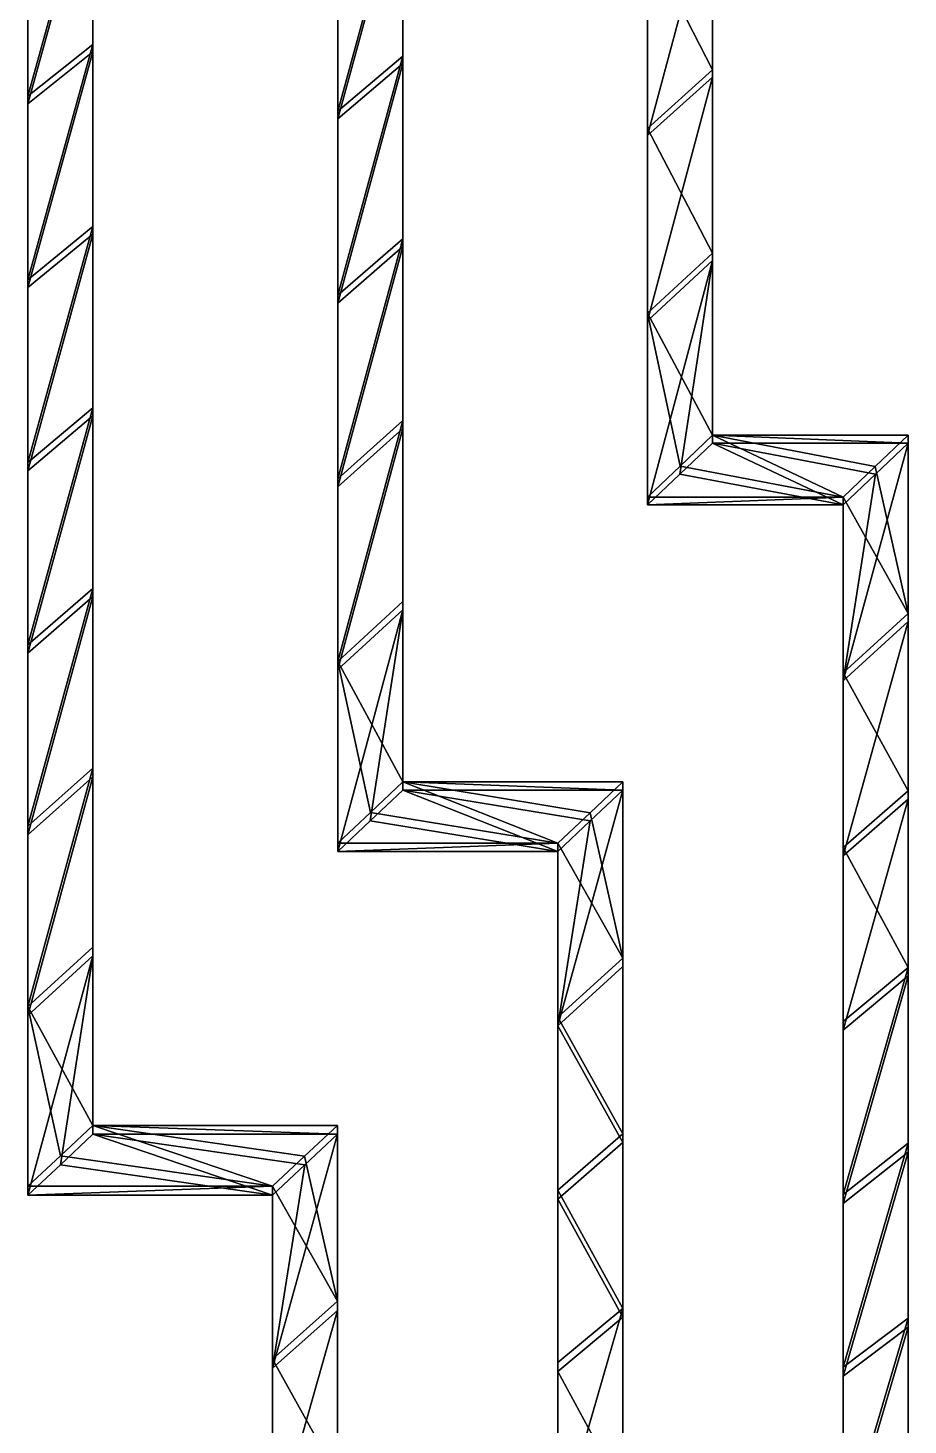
# Model space of a CAD drawing. Header units: inches. Extents: x -754 to 754, y 2181 to 6840.
# Drawn here: x 367 to 727, y 3941 to 4512 of the extents above; entities that cross this region are included whole.
import ezdxf

# ---------------------------------------------------------------- set-up
doc = ezdxf.new("R2010")
doc.units = ezdxf.units.IN
doc.header["$LTSCALE"] = 12.361043
doc.header["$MEASUREMENT"] = 0
for name, color, linetype in [('1', 7, 'CONTINUOUS'), ('12', 7, 'CONTINUOUS'), ('13', 7, 'CONTINUOUS'), ('14', 7, 'CONTINUOUS'), ('20', 7, 'CONTINUOUS'), ('203', 7, 'CONTINUOUS'), ('204', 7, 'CONTINUOUS'), ('205', 7, 'CONTINUOUS'), ('206', 7, 'CONTINUOUS'), ('207', 7, 'CONTINUOUS'), ('208', 7, 'CONTINUOUS'), ('209', 7, 'CONTINUOUS'), ('210', 7, 'CONTINUOUS'), ('211', 7, 'CONTINUOUS'), ('212', 7, 'CONTINUOUS'), ('213', 7, 'CONTINUOUS'), ('214', 7, 'CONTINUOUS'), ('22', 7, 'CONTINUOUS'), ('24', 7, 'CONTINUOUS'), ('26', 7, 'CONTINUOUS'), ('3', 7, 'CONTINUOUS'), ('5', 7, 'CONTINUOUS'), ('59', 7, 'CONTINUOUS'), ('60', 7, 'CONTINUOUS'), ('61', 7, 'CONTINUOUS'), ('64', 7, 'CONTINUOUS'), ('65', 7, 'CONTINUOUS'), ('66', 7, 'CONTINUOUS'), ('72', 7, 'CONTINUOUS'), ('73', 7, 'CONTINUOUS'), ('74', 7, 'CONTINUOUS'), ('77', 7, 'CONTINUOUS'), ('78', 7, 'CONTINUOUS'), ('79', 7, 'CONTINUOUS'), ('8', 7, 'CONTINUOUS'), ('9', 7, 'CONTINUOUS')]:
    doc.layers.add(name, color=color, linetype=linetype)

msp = doc.modelspace()

# ---------------------------------------------------------------- linework, layer by layer
at = {"layer": '1', "color": 7, "linetype": 'CONTINUOUS', "true_color": 0xa89b88}
for points in [[(727, 4272.51, 45370.55), (713.61, 4332.64, 45391.01), (727, 4345.38, 45395.28), (727, 4272.51, 45370.55)], [(700.4, 4320.07, 45386.8), (713.61, 4332.64, 45391.01), (727, 4272.51, 45370.55), (700.4, 4320.07, 45386.8)], [(700.4, 4248.27, 45362.1), (700.4, 4320.07, 45386.8), (727, 4272.51, 45370.55), (700.4, 4248.27, 45362.1)], [(727, 4199.95, 45344.93), (700.4, 4248.27, 45362.1), (727, 4272.51, 45370.55), (727, 4199.95, 45344.93)], [(700.4, 4176.78, 45336.54), (700.4, 4248.27, 45362.1), (727, 4199.95, 45344.93), (700.4, 4176.78, 45336.54)], [(727, 4127.71, 45318.44), (700.4, 4176.78, 45336.54), (727, 4199.95, 45344.93), (727, 4127.71, 45318.44)], [(700.4, 4105.6, 45310.14), (700.4, 4176.78, 45336.54), (727, 4127.71, 45318.44), (700.4, 4105.6, 45310.14)], [(700.4, 4034.76, 45282.88), (700.4, 4105.6, 45310.14), (727, 4127.71, 45318.44), (700.4, 4034.76, 45282.88)], [(727, 4055.81, 45291.08), (700.4, 4034.76, 45282.88), (727, 4127.71, 45318.44), (727, 4055.81, 45291.08)], [(700.4, 3964.25, 45254.79), (700.4, 4034.76, 45282.88), (727, 4055.81, 45291.08), (700.4, 3964.25, 45254.79)], [(727, 3984.24, 45262.86), (700.4, 3964.25, 45254.79), (727, 4055.81, 45291.08), (727, 3984.24, 45262.86)], [(700.4, 3894.08, 45225.86), (700.4, 3964.25, 45254.79), (727, 3984.24, 45262.86), (700.4, 3894.08, 45225.86)], [(727, 3913.03, 45233.77), (700.4, 3894.08, 45225.86), (727, 3984.24, 45262.86), (727, 3913.03, 45233.77)]]:
    msp.add_3dface(points, dxfattribs=at)
at = {"layer": '12', "color": 7, "linetype": 'CONTINUOUS', "true_color": 0xa89b88}
for points in [[(726.98, 4269.23, 45379.99), (726.98, 4342.21, 45404.76), (700.42, 4244.99, 45371.54), (726.98, 4269.23, 45379.99)], [(700.42, 4244.99, 45371.54), (726.98, 4342.21, 45404.76), (713.68, 4329.53, 45400.52), (700.42, 4244.99, 45371.54)], [(700.42, 4316.89, 45396.28), (700.42, 4244.99, 45371.54), (713.68, 4329.53, 45400.52), (700.42, 4316.89, 45396.28)], [(726.98, 4196.56, 45354.34), (726.98, 4269.23, 45379.99), (700.42, 4173.39, 45345.95), (726.98, 4196.56, 45354.34)], [(726.98, 4269.23, 45379.99), (700.42, 4244.99, 45371.54), (700.42, 4173.39, 45345.95), (726.98, 4269.23, 45379.99)], [(726.98, 4124.21, 45327.8), (726.98, 4196.56, 45354.34), (700.42, 4102.1, 45319.5), (726.98, 4124.21, 45327.8)], [(726.98, 4196.56, 45354.34), (700.42, 4173.39, 45345.95), (700.42, 4102.1, 45319.5), (726.98, 4196.56, 45354.34)], [(726.98, 4052.19, 45300.4), (726.98, 4124.21, 45327.8), (700.42, 4031.14, 45292.2), (726.98, 4052.19, 45300.4)], [(726.98, 4124.21, 45327.8), (700.42, 4102.1, 45319.5), (700.42, 4031.14, 45292.2), (726.98, 4124.21, 45327.8)], [(726.99, 3980.51, 45272.12), (726.98, 4052.19, 45300.4), (700.41, 3960.51, 45264.06), (726.99, 3980.51, 45272.12)], [(726.98, 4052.19, 45300.4), (700.42, 4031.14, 45292.2), (700.41, 3960.51, 45264.06), (726.98, 4052.19, 45300.4)], [(726.99, 3909.19, 45242.99), (726.99, 3980.51, 45272.12), (700.41, 3890.24, 45235.08), (726.99, 3909.19, 45242.99)], [(726.99, 3980.51, 45272.12), (700.41, 3960.51, 45264.06), (700.41, 3890.24, 45235.08), (726.99, 3980.51, 45272.12)]]:
    msp.add_3dface(points, dxfattribs=at)
at = {"layer": '13', "color": 7, "linetype": 'CONTINUOUS', "true_color": 0xa89b88}
for points in [[(727, 4272.51, 45370.55), (727, 4345.38, 45395.28), (726.98, 4342.21, 45404.76), (727, 4272.51, 45370.55)], [(727, 4272.51, 45370.55), (726.98, 4342.21, 45404.76), (726.98, 4269.23, 45379.99), (727, 4272.51, 45370.55)], [(727, 4199.95, 45344.93), (727, 4272.51, 45370.55), (726.98, 4269.23, 45379.99), (727, 4199.95, 45344.93)], [(726.98, 4196.56, 45354.34), (727, 4199.95, 45344.93), (726.98, 4269.23, 45379.99), (726.98, 4196.56, 45354.34)], [(727, 4127.71, 45318.44), (727, 4199.95, 45344.93), (726.98, 4196.56, 45354.34), (727, 4127.71, 45318.44)], [(726.98, 4124.21, 45327.8), (727, 4127.71, 45318.44), (726.98, 4196.56, 45354.34), (726.98, 4124.21, 45327.8)], [(727, 4055.81, 45291.08), (727, 4127.71, 45318.44), (726.98, 4124.21, 45327.8), (727, 4055.81, 45291.08)], [(726.98, 4052.19, 45300.4), (727, 4055.81, 45291.08), (726.98, 4124.21, 45327.8), (726.98, 4052.19, 45300.4)], [(727, 3984.24, 45262.86), (727, 4055.81, 45291.08), (726.98, 4052.19, 45300.4), (727, 3984.24, 45262.86)], [(726.99, 3980.51, 45272.12), (727, 3984.24, 45262.86), (726.98, 4052.19, 45300.4), (726.99, 3980.51, 45272.12)], [(727, 3913.03, 45233.77), (727, 3984.24, 45262.86), (726.99, 3980.51, 45272.12), (727, 3913.03, 45233.77)], [(726.99, 3909.19, 45242.99), (727, 3913.03, 45233.77), (726.99, 3980.51, 45272.12), (726.99, 3909.19, 45242.99)]]:
    msp.add_3dface(points, dxfattribs=at)
at = {"layer": '14', "color": 7, "linetype": 'CONTINUOUS', "true_color": 0xa89b88}
for points in [[(700.4, 4320.07, 45386.8), (700.4, 4248.27, 45362.1), (700.42, 4244.99, 45371.54), (700.4, 4320.07, 45386.8)], [(700.42, 4316.89, 45396.28), (700.4, 4320.07, 45386.8), (700.42, 4244.99, 45371.54), (700.42, 4316.89, 45396.28)], [(700.4, 4248.27, 45362.1), (700.4, 4176.78, 45336.54), (700.42, 4173.39, 45345.95), (700.4, 4248.27, 45362.1)], [(700.42, 4244.99, 45371.54), (700.4, 4248.27, 45362.1), (700.42, 4173.39, 45345.95), (700.42, 4244.99, 45371.54)], [(700.4, 4176.78, 45336.54), (700.4, 4105.6, 45310.14), (700.42, 4102.1, 45319.5), (700.4, 4176.78, 45336.54)], [(700.42, 4173.39, 45345.95), (700.4, 4176.78, 45336.54), (700.42, 4102.1, 45319.5), (700.42, 4173.39, 45345.95)], [(700.4, 4105.6, 45310.14), (700.4, 4034.76, 45282.88), (700.42, 4031.14, 45292.2), (700.4, 4105.6, 45310.14)], [(700.42, 4102.1, 45319.5), (700.4, 4105.6, 45310.14), (700.42, 4031.14, 45292.2), (700.42, 4102.1, 45319.5)], [(700.4, 4034.76, 45282.88), (700.4, 3964.25, 45254.79), (700.41, 3960.51, 45264.06), (700.4, 4034.76, 45282.88)], [(700.42, 4031.14, 45292.2), (700.4, 4034.76, 45282.88), (700.41, 3960.51, 45264.06), (700.42, 4031.14, 45292.2)], [(700.4, 3964.25, 45254.79), (700.4, 3894.08, 45225.86), (700.41, 3890.24, 45235.08), (700.4, 3964.25, 45254.79)], [(700.41, 3960.51, 45264.06), (700.4, 3964.25, 45254.79), (700.41, 3890.24, 45235.08), (700.41, 3960.51, 45264.06)]]:
    msp.add_3dface(points, dxfattribs=at)
at = {"layer": '20', "color": 7, "linetype": 'CONTINUOUS', "true_color": 0xa89b88}
for points in [[(520.3, 4575.37, 45466.98), (520.3, 4500.43, 45444.67), (493.7, 4477.97, 45437.78), (520.3, 4575.37, 45466.98)], [(493.7, 4553.59, 45460.6), (520.3, 4575.37, 45466.98), (493.7, 4477.97, 45437.78), (493.7, 4553.59, 45460.6)], [(520.3, 4500.43, 45444.67), (520.3, 4425.78, 45421.43), (493.7, 4402.65, 45414.03), (520.3, 4500.43, 45444.67)], [(493.7, 4477.97, 45437.78), (520.3, 4500.43, 45444.67), (493.7, 4402.65, 45414.03), (493.7, 4477.97, 45437.78)], [(520.3, 4425.78, 45421.43), (520.3, 4351.42, 45397.28), (493.7, 4327.62, 45389.34), (520.3, 4425.78, 45421.43)], [(493.7, 4402.65, 45414.03), (520.3, 4425.78, 45421.43), (493.7, 4327.62, 45389.34), (493.7, 4402.65, 45414.03)], [(520.3, 4351.42, 45397.28), (520.3, 4277.36, 45372.22), (493.7, 4252.91, 45363.72), (520.3, 4351.42, 45397.28)], [(493.7, 4327.62, 45389.34), (520.3, 4351.42, 45397.28), (493.7, 4252.91, 45363.72), (493.7, 4327.62, 45389.34)], [(520.3, 4277.36, 45372.22), (520.3, 4203.63, 45346.25), (493.7, 4252.91, 45363.72), (520.3, 4277.36, 45372.22)], [(520.3, 4203.63, 45346.25), (507.07, 4191.14, 45341.74), (493.7, 4252.91, 45363.72), (520.3, 4203.63, 45346.25)], [(493.7, 4252.91, 45363.72), (507.07, 4191.14, 45341.74), (493.7, 4178.52, 45337.17), (493.7, 4252.91, 45363.72)]]:
    msp.add_3dface(points, dxfattribs=at)
at = {"layer": '203', "color": 7, "linetype": 'CONTINUOUS', "true_color": 0xa89b88}
for points in [[(633.77, 4332.79, 45391.06), (647, 4345.38, 45395.28), (700.4, 4320.07, 45386.8), (633.77, 4332.79, 45391.06)], [(647, 4345.38, 45395.28), (713.61, 4332.64, 45391.01), (700.4, 4320.07, 45386.8), (647, 4345.38, 45395.28)], [(713.61, 4332.64, 45391.01), (647, 4345.38, 45395.28), (727, 4345.38, 45395.28), (713.61, 4332.64, 45391.01)], [(620.4, 4320.07, 45386.8), (633.77, 4332.79, 45391.06), (700.4, 4320.07, 45386.8), (620.4, 4320.07, 45386.8)]]:
    msp.add_3dface(points, dxfattribs=at)
at = {"layer": '204', "color": 7, "linetype": 'CONTINUOUS', "true_color": 0xa89b88}
for points in [[(646.98, 4342.21, 45404.76), (633.69, 4329.54, 45400.52), (700.42, 4316.89, 45396.28), (646.98, 4342.21, 45404.76)], [(726.98, 4342.21, 45404.76), (646.98, 4342.21, 45404.76), (713.68, 4329.53, 45400.52), (726.98, 4342.21, 45404.76)], [(646.98, 4342.21, 45404.76), (700.42, 4316.89, 45396.28), (713.68, 4329.53, 45400.52), (646.98, 4342.21, 45404.76)], [(633.69, 4329.54, 45400.52), (620.42, 4316.89, 45396.28), (700.42, 4316.89, 45396.28), (633.69, 4329.54, 45400.52)]]:
    msp.add_3dface(points, dxfattribs=at)
at = {"layer": '205', "color": 7, "linetype": 'CONTINUOUS', "true_color": 0xa89b88}
for points in [[(620.42, 4316.89, 45396.28), (620.4, 4320.07, 45386.8), (700.4, 4320.07, 45386.8), (620.42, 4316.89, 45396.28)], [(620.42, 4316.89, 45396.28), (700.4, 4320.07, 45386.8), (700.42, 4316.89, 45396.28), (620.42, 4316.89, 45396.28)]]:
    msp.add_3dface(points, dxfattribs=at)
at = {"layer": '206', "color": 7, "linetype": 'CONTINUOUS', "true_color": 0xa89b88}
for points in [[(647, 4345.38, 45395.28), (646.98, 4342.21, 45404.76), (726.98, 4342.21, 45404.76), (647, 4345.38, 45395.28)], [(727, 4345.38, 45395.28), (647, 4345.38, 45395.28), (726.98, 4342.21, 45404.76), (727, 4345.38, 45395.28)]]:
    msp.add_3dface(points, dxfattribs=at)
at = {"layer": '207', "color": 7, "linetype": 'CONTINUOUS', "true_color": 0xa89b88}
for points in [[(507.07, 4191.14, 45341.74), (520.3, 4203.63, 45346.25), (583.7, 4178.52, 45337.17), (507.07, 4191.14, 45341.74)], [(610.3, 4203.63, 45346.25), (596.92, 4190.99, 45341.68), (520.3, 4203.63, 45346.25), (610.3, 4203.63, 45346.25)], [(583.7, 4178.52, 45337.17), (520.3, 4203.63, 45346.25), (596.92, 4190.99, 45341.68), (583.7, 4178.52, 45337.17)], [(493.7, 4178.52, 45337.17), (507.07, 4191.14, 45341.74), (583.7, 4178.52, 45337.17), (493.7, 4178.52, 45337.17)]]:
    msp.add_3dface(points, dxfattribs=at)
at = {"layer": '208', "color": 7, "linetype": 'CONTINUOUS', "true_color": 0xa89b88}
for points in [[(520.28, 4200.23, 45355.66), (506.99, 4187.66, 45351.11), (583.72, 4175.12, 45346.58), (520.28, 4200.23, 45355.66)], [(520.28, 4200.23, 45355.66), (583.72, 4175.12, 45346.58), (596.98, 4187.66, 45351.11), (520.28, 4200.23, 45355.66)], [(610.28, 4200.23, 45355.66), (520.28, 4200.23, 45355.66), (596.98, 4187.66, 45351.11), (610.28, 4200.23, 45355.66)], [(506.99, 4187.66, 45351.11), (493.72, 4175.12, 45346.58), (583.72, 4175.12, 45346.58), (506.99, 4187.66, 45351.11)]]:
    msp.add_3dface(points, dxfattribs=at)
at = {"layer": '209', "color": 7, "linetype": 'CONTINUOUS', "true_color": 0xa89b88}
for points in [[(520.3, 4203.63, 45346.25), (520.28, 4200.23, 45355.66), (610.28, 4200.23, 45355.66), (520.3, 4203.63, 45346.25)], [(610.3, 4203.63, 45346.25), (520.3, 4203.63, 45346.25), (610.28, 4200.23, 45355.66), (610.3, 4203.63, 45346.25)]]:
    msp.add_3dface(points, dxfattribs=at)
at = {"layer": '210', "color": 7, "linetype": 'CONTINUOUS', "true_color": 0xa89b88}
for points in [[(493.72, 4175.12, 45346.58), (493.7, 4178.52, 45337.17), (583.7, 4178.52, 45337.17), (493.72, 4175.12, 45346.58)], [(493.72, 4175.12, 45346.58), (583.7, 4178.52, 45337.17), (583.72, 4175.12, 45346.58), (493.72, 4175.12, 45346.58)]]:
    msp.add_3dface(points, dxfattribs=at)
at = {"layer": '211', "color": 7, "linetype": 'CONTINUOUS', "true_color": 0xa89b88}
for points in [[(380.36, 4050.68, 45289.08), (393.6, 4063.07, 45293.89), (467, 4038.18, 45284.22), (380.36, 4050.68, 45289.08)], [(493.6, 4063.07, 45293.89), (480.19, 4050.53, 45289.02), (393.6, 4063.07, 45293.89), (493.6, 4063.07, 45293.89)], [(467, 4038.18, 45284.22), (393.6, 4063.07, 45293.89), (480.19, 4050.53, 45289.02), (467, 4038.18, 45284.22)], [(367, 4038.18, 45284.22), (380.36, 4050.68, 45289.08), (467, 4038.18, 45284.22), (367, 4038.18, 45284.22)]]:
    msp.add_3dface(points, dxfattribs=at)
at = {"layer": '212', "color": 7, "linetype": 'CONTINUOUS', "true_color": 0xa89b88}
for points in [[(393.58, 4059.45, 45303.21), (380.29, 4046.99, 45298.37), (467.02, 4034.56, 45293.54), (393.58, 4059.45, 45303.21)], [(393.58, 4059.45, 45303.21), (467.02, 4034.56, 45293.54), (480.28, 4046.99, 45298.37), (393.58, 4059.45, 45303.21)], [(493.58, 4059.45, 45303.21), (393.58, 4059.45, 45303.21), (480.28, 4046.99, 45298.37), (493.58, 4059.45, 45303.21)], [(380.29, 4046.99, 45298.37), (367.02, 4034.56, 45293.54), (467.02, 4034.56, 45293.54), (380.29, 4046.99, 45298.37)]]:
    msp.add_3dface(points, dxfattribs=at)
at = {"layer": '213', "color": 7, "linetype": 'CONTINUOUS', "true_color": 0xa89b88}
for points in [[(393.6, 4063.07, 45293.89), (393.58, 4059.45, 45303.21), (493.58, 4059.45, 45303.21), (393.6, 4063.07, 45293.89)], [(493.6, 4063.07, 45293.89), (393.6, 4063.07, 45293.89), (493.58, 4059.45, 45303.21), (493.6, 4063.07, 45293.89)]]:
    msp.add_3dface(points, dxfattribs=at)
at = {"layer": '214', "color": 7, "linetype": 'CONTINUOUS', "true_color": 0xa89b88}
for points in [[(367.02, 4034.56, 45293.54), (367, 4038.18, 45284.22), (467, 4038.18, 45284.22), (367.02, 4034.56, 45293.54)], [(367.02, 4034.56, 45293.54), (467, 4038.18, 45284.22), (467.02, 4034.56, 45293.54), (367.02, 4034.56, 45293.54)]]:
    msp.add_3dface(points, dxfattribs=at)
at = {"layer": '22', "color": 7, "linetype": 'CONTINUOUS', "true_color": 0xa89b88}
for points in [[(610.3, 4131.48, 45319.85), (596.92, 4190.99, 45341.68), (610.3, 4203.63, 45346.25), (610.3, 4131.48, 45319.85)], [(583.7, 4178.52, 45337.17), (596.92, 4190.99, 45341.68), (610.3, 4131.48, 45319.85), (583.7, 4178.52, 45337.17)], [(583.7, 4107.38, 45310.8), (583.7, 4178.52, 45337.17), (610.3, 4131.48, 45319.85), (583.7, 4107.38, 45310.8)], [(610.3, 4059.67, 45292.57), (583.7, 4107.38, 45310.8), (610.3, 4131.48, 45319.85), (610.3, 4059.67, 45292.57)], [(583.7, 4036.56, 45283.59), (583.7, 4107.38, 45310.8), (610.3, 4059.67, 45292.57), (583.7, 4036.56, 45283.59)], [(610.3, 3988.2, 45264.44), (583.7, 4036.56, 45283.59), (610.3, 4059.67, 45292.57), (610.3, 3988.2, 45264.44)], [(583.7, 3966.09, 45255.53), (583.7, 4036.56, 45283.59), (610.3, 3988.2, 45264.44), (583.7, 3966.09, 45255.53)], [(583.7, 3895.96, 45226.64), (583.7, 3966.09, 45255.53), (610.3, 3988.2, 45264.44), (583.7, 3895.96, 45226.64)], [(610.3, 3917.08, 45235.44), (583.7, 3895.96, 45226.64), (610.3, 3988.2, 45264.44), (610.3, 3917.08, 45235.44)]]:
    msp.add_3dface(points, dxfattribs=at)
at = {"layer": '24', "color": 7, "linetype": 'CONTINUOUS', "true_color": 0xa89b88}
for points in [[(393.6, 4580.06, 45468.35), (393.6, 4505.31, 45446.15), (367, 4484.12, 45439.68), (393.6, 4580.06, 45468.35)], [(367, 4559.5, 45462.34), (393.6, 4580.06, 45468.35), (367, 4484.12, 45439.68), (367, 4559.5, 45462.34)], [(393.6, 4505.31, 45446.15), (393.6, 4430.83, 45423.04), (367, 4409.01, 45416.08), (393.6, 4505.31, 45446.15)], [(367, 4484.12, 45439.68), (393.6, 4505.31, 45446.15), (367, 4409.01, 45416.08), (367, 4484.12, 45439.68)], [(393.6, 4430.83, 45423.04), (393.6, 4356.65, 45399.02), (367, 4334.2, 45391.55), (393.6, 4430.83, 45423.04)], [(367, 4409.01, 45416.08), (393.6, 4430.83, 45423.04), (367, 4334.2, 45391.55), (367, 4409.01, 45416.08)], [(393.6, 4356.65, 45399.02), (393.6, 4282.76, 45374.08), (367, 4259.7, 45366.09), (393.6, 4356.65, 45399.02)], [(367, 4334.2, 45391.55), (393.6, 4356.65, 45399.02), (367, 4259.7, 45366.09), (367, 4334.2, 45391.55)], [(393.6, 4282.76, 45374.08), (393.6, 4209.2, 45348.25), (367, 4185.52, 45339.72), (393.6, 4282.76, 45374.08)], [(367, 4259.7, 45366.09), (393.6, 4282.76, 45374.08), (367, 4185.52, 45339.72), (367, 4259.7, 45366.09)], [(393.6, 4209.2, 45348.25), (393.6, 4135.96, 45321.52), (367, 4111.68, 45312.43), (393.6, 4209.2, 45348.25)], [(367, 4185.52, 45339.72), (393.6, 4209.2, 45348.25), (367, 4111.68, 45312.43), (367, 4185.52, 45339.72)], [(393.6, 4135.96, 45321.52), (393.6, 4063.07, 45293.89), (367, 4111.68, 45312.43), (393.6, 4135.96, 45321.52)], [(393.6, 4063.07, 45293.89), (380.36, 4050.68, 45289.08), (367, 4111.68, 45312.43), (393.6, 4063.07, 45293.89)], [(367, 4111.68, 45312.43), (380.36, 4050.68, 45289.08), (367, 4038.18, 45284.22), (367, 4111.68, 45312.43)]]:
    msp.add_3dface(points, dxfattribs=at)
at = {"layer": '26', "color": 7, "linetype": 'CONTINUOUS', "true_color": 0xa89b88}
for points in [[(493.6, 3991.13, 45265.61), (480.19, 4050.53, 45289.02), (493.6, 4063.07, 45293.89), (493.6, 3991.13, 45265.61)], [(467, 4038.18, 45284.22), (480.19, 4050.53, 45289.02), (493.6, 3991.13, 45265.61), (467, 4038.18, 45284.22)], [(467, 3967.49, 45256.1), (467, 4038.18, 45284.22), (493.6, 3991.13, 45265.61), (467, 3967.49, 45256.1)], [(493.6, 3919.55, 45236.46), (467, 3967.49, 45256.1), (493.6, 3991.13, 45265.61), (493.6, 3919.55, 45236.46)], [(467, 3897.14, 45227.13), (467, 3967.49, 45256.1), (493.6, 3919.55, 45236.46), (467, 3897.14, 45227.13)]]:
    msp.add_3dface(points, dxfattribs=at)
at = {"layer": '3', "color": 7, "linetype": 'CONTINUOUS', "true_color": 0xa89b88}
for points in [[(647, 4570, 45465.42), (647, 4494.84, 45442.96), (620.4, 4546.79, 45458.59), (647, 4570, 45465.42)], [(620.4, 4546.79, 45458.59), (647, 4494.84, 45442.96), (620.4, 4470.92, 45435.6), (620.4, 4546.79, 45458.59)], [(647, 4494.84, 45442.96), (647, 4419.96, 45419.58), (620.4, 4470.92, 45435.6), (647, 4494.84, 45442.96)], [(620.4, 4470.92, 45435.6), (647, 4419.96, 45419.58), (620.4, 4395.34, 45411.67), (620.4, 4470.92, 45435.6)], [(647, 4419.96, 45419.58), (647, 4345.38, 45395.28), (620.4, 4395.34, 45411.67), (647, 4419.96, 45419.58)], [(647, 4345.38, 45395.28), (633.77, 4332.79, 45391.06), (620.4, 4395.34, 45411.67), (647, 4345.38, 45395.28)], [(620.4, 4395.34, 45411.67), (633.77, 4332.79, 45391.06), (620.4, 4320.07, 45386.8), (620.4, 4395.34, 45411.67)]]:
    msp.add_3dface(points, dxfattribs=at)
at = {"layer": '5', "color": 7, "linetype": 'CONTINUOUS', "true_color": 0xa89b88}
for points in [[(620.42, 4543.97, 45468.18), (620.42, 4467.98, 45445.16), (646.98, 4567.18, 45475), (620.42, 4543.97, 45468.18)], [(620.42, 4467.98, 45445.16), (646.98, 4491.9, 45452.52), (646.98, 4567.18, 45475), (620.42, 4467.98, 45445.16)], [(620.42, 4467.98, 45445.16), (620.42, 4392.28, 45421.19), (646.98, 4491.9, 45452.52), (620.42, 4467.98, 45445.16)], [(620.42, 4392.28, 45421.19), (646.98, 4416.9, 45429.1), (646.98, 4491.9, 45452.52), (620.42, 4392.28, 45421.19)], [(620.42, 4392.28, 45421.19), (620.42, 4316.89, 45396.28), (646.98, 4416.9, 45429.1), (620.42, 4392.28, 45421.19)], [(646.98, 4416.9, 45429.1), (620.42, 4316.89, 45396.28), (633.69, 4329.54, 45400.52), (646.98, 4416.9, 45429.1)], [(646.98, 4342.21, 45404.76), (646.98, 4416.9, 45429.1), (633.69, 4329.54, 45400.52), (646.98, 4342.21, 45404.76)]]:
    msp.add_3dface(points, dxfattribs=at)
at = {"layer": '59', "color": 7, "linetype": 'CONTINUOUS', "true_color": 0xa89b88}
for points in [[(493.72, 4550.64, 45470.14), (493.72, 4474.9, 45447.29), (520.28, 4572.49, 45476.55), (493.72, 4550.64, 45470.14)], [(493.72, 4474.9, 45447.29), (520.28, 4497.42, 45454.2), (520.28, 4572.49, 45476.55), (493.72, 4474.9, 45447.29)], [(493.72, 4474.9, 45447.29), (493.72, 4399.46, 45423.5), (520.28, 4497.42, 45454.2), (493.72, 4474.9, 45447.29)], [(493.72, 4399.46, 45423.5), (520.28, 4422.64, 45430.93), (520.28, 4497.42, 45454.2), (493.72, 4399.46, 45423.5)], [(493.72, 4399.46, 45423.5), (493.72, 4324.35, 45398.79), (520.28, 4422.64, 45430.93), (493.72, 4399.46, 45423.5)], [(493.72, 4324.35, 45398.79), (520.28, 4348.18, 45406.74), (520.28, 4422.64, 45430.93), (493.72, 4324.35, 45398.79)], [(493.72, 4324.35, 45398.79), (493.72, 4249.56, 45373.14), (520.28, 4348.18, 45406.74), (493.72, 4324.35, 45398.79)], [(493.72, 4249.56, 45373.14), (520.28, 4274.04, 45381.65), (520.28, 4348.18, 45406.74), (493.72, 4249.56, 45373.14)], [(493.72, 4249.56, 45373.14), (493.72, 4175.12, 45346.58), (520.28, 4274.04, 45381.65), (493.72, 4249.56, 45373.14)], [(520.28, 4274.04, 45381.65), (493.72, 4175.12, 45346.58), (506.99, 4187.66, 45351.11), (520.28, 4274.04, 45381.65)], [(520.28, 4200.23, 45355.66), (520.28, 4274.04, 45381.65), (506.99, 4187.66, 45351.11), (520.28, 4200.23, 45355.66)]]:
    msp.add_3dface(points, dxfattribs=at)
at = {"layer": '60', "color": 7, "linetype": 'CONTINUOUS', "true_color": 0xa89b88}
for points in [[(493.7, 4553.59, 45460.6), (493.7, 4477.97, 45437.78), (493.72, 4550.64, 45470.14), (493.7, 4553.59, 45460.6)], [(493.72, 4550.64, 45470.14), (493.7, 4477.97, 45437.78), (493.72, 4474.9, 45447.29), (493.72, 4550.64, 45470.14)], [(493.7, 4477.97, 45437.78), (493.7, 4402.65, 45414.03), (493.72, 4474.9, 45447.29), (493.7, 4477.97, 45437.78)], [(493.72, 4474.9, 45447.29), (493.7, 4402.65, 45414.03), (493.72, 4399.46, 45423.5), (493.72, 4474.9, 45447.29)], [(493.7, 4402.65, 45414.03), (493.7, 4327.62, 45389.34), (493.72, 4399.46, 45423.5), (493.7, 4402.65, 45414.03)], [(493.72, 4399.46, 45423.5), (493.7, 4327.62, 45389.34), (493.72, 4324.35, 45398.79), (493.72, 4399.46, 45423.5)], [(493.7, 4327.62, 45389.34), (493.7, 4252.91, 45363.72), (493.72, 4324.35, 45398.79), (493.7, 4327.62, 45389.34)], [(493.72, 4324.35, 45398.79), (493.7, 4252.91, 45363.72), (493.72, 4249.56, 45373.14), (493.72, 4324.35, 45398.79)], [(493.7, 4252.91, 45363.72), (493.7, 4178.52, 45337.17), (493.72, 4249.56, 45373.14), (493.7, 4252.91, 45363.72)], [(493.7, 4178.52, 45337.17), (493.72, 4175.12, 45346.58), (493.72, 4249.56, 45373.14), (493.7, 4178.52, 45337.17)]]:
    msp.add_3dface(points, dxfattribs=at)
at = {"layer": '61', "color": 7, "linetype": 'CONTINUOUS', "true_color": 0xa89b88}
for points in [[(520.3, 4500.43, 45444.67), (520.3, 4575.37, 45466.98), (520.28, 4572.49, 45476.55), (520.3, 4500.43, 45444.67)], [(520.28, 4497.42, 45454.2), (520.3, 4500.43, 45444.67), (520.28, 4572.49, 45476.55), (520.28, 4497.42, 45454.2)], [(520.3, 4425.78, 45421.43), (520.3, 4500.43, 45444.67), (520.28, 4497.42, 45454.2), (520.3, 4425.78, 45421.43)], [(520.28, 4422.64, 45430.93), (520.3, 4425.78, 45421.43), (520.28, 4497.42, 45454.2), (520.28, 4422.64, 45430.93)], [(520.3, 4351.42, 45397.28), (520.3, 4425.78, 45421.43), (520.28, 4422.64, 45430.93), (520.3, 4351.42, 45397.28)], [(520.28, 4348.18, 45406.74), (520.3, 4351.42, 45397.28), (520.28, 4422.64, 45430.93), (520.28, 4348.18, 45406.74)], [(520.3, 4277.36, 45372.22), (520.3, 4351.42, 45397.28), (520.28, 4348.18, 45406.74), (520.3, 4277.36, 45372.22)], [(520.28, 4274.04, 45381.65), (520.3, 4277.36, 45372.22), (520.28, 4348.18, 45406.74), (520.28, 4274.04, 45381.65)], [(520.3, 4203.63, 45346.25), (520.3, 4277.36, 45372.22), (520.28, 4274.04, 45381.65), (520.3, 4203.63, 45346.25)], [(520.28, 4200.23, 45355.66), (520.3, 4203.63, 45346.25), (520.28, 4274.04, 45381.65), (520.28, 4200.23, 45355.66)]]:
    msp.add_3dface(points, dxfattribs=at)
at = {"layer": '64', "color": 7, "linetype": 'CONTINUOUS', "true_color": 0xa89b88}
for points in [[(610.28, 4200.23, 45355.66), (583.72, 4103.88, 45320.17), (610.28, 4128.04, 45329.23), (610.28, 4200.23, 45355.66)], [(583.72, 4103.88, 45320.17), (610.28, 4200.23, 45355.66), (596.98, 4187.66, 45351.11), (583.72, 4103.88, 45320.17)], [(583.72, 4175.12, 45346.58), (583.72, 4103.88, 45320.17), (596.98, 4187.66, 45351.11), (583.72, 4175.12, 45346.58)], [(583.72, 4103.88, 45320.17), (610.28, 4056.16, 45301.94), (610.28, 4128.04, 45329.23), (583.72, 4103.88, 45320.17)], [(583.72, 4103.88, 45320.17), (583.72, 4032.97, 45292.92), (610.28, 4056.16, 45301.94), (583.72, 4103.88, 45320.17)], [(583.72, 4032.97, 45292.92), (610.28, 3984.61, 45273.77), (610.28, 4056.16, 45301.94), (583.72, 4032.97, 45292.92)], [(583.72, 4032.97, 45292.92), (583.72, 3962.38, 45264.81), (610.28, 3984.61, 45273.77), (583.72, 4032.97, 45292.92)], [(583.72, 3962.38, 45264.81), (610.28, 3913.39, 45244.73), (610.28, 3984.61, 45273.77), (583.72, 3962.38, 45264.81)], [(583.72, 3962.38, 45264.81), (583.72, 3892.13, 45235.87), (610.28, 3913.39, 45244.73), (583.72, 3962.38, 45264.81)]]:
    msp.add_3dface(points, dxfattribs=at)
at = {"layer": '65', "color": 7, "linetype": 'CONTINUOUS', "true_color": 0xa89b88}
for points in [[(583.7, 4178.52, 45337.17), (583.7, 4107.38, 45310.8), (583.72, 4103.88, 45320.17), (583.7, 4178.52, 45337.17)], [(583.72, 4175.12, 45346.58), (583.7, 4178.52, 45337.17), (583.72, 4103.88, 45320.17), (583.72, 4175.12, 45346.58)], [(583.7, 4107.38, 45310.8), (583.7, 4036.56, 45283.59), (583.72, 4032.97, 45292.92), (583.7, 4107.38, 45310.8)], [(583.72, 4103.88, 45320.17), (583.7, 4107.38, 45310.8), (583.72, 4032.97, 45292.92), (583.72, 4103.88, 45320.17)], [(583.7, 4036.56, 45283.59), (583.7, 3966.09, 45255.53), (583.72, 3962.38, 45264.81), (583.7, 4036.56, 45283.59)], [(583.72, 4032.97, 45292.92), (583.7, 4036.56, 45283.59), (583.72, 3962.38, 45264.81), (583.72, 4032.97, 45292.92)], [(583.7, 3966.09, 45255.53), (583.7, 3895.96, 45226.64), (583.72, 3892.13, 45235.87), (583.7, 3966.09, 45255.53)], [(583.72, 3962.38, 45264.81), (583.7, 3966.09, 45255.53), (583.72, 3892.13, 45235.87), (583.72, 3962.38, 45264.81)]]:
    msp.add_3dface(points, dxfattribs=at)
at = {"layer": '66', "color": 7, "linetype": 'CONTINUOUS', "true_color": 0xa89b88}
for points in [[(610.3, 4131.48, 45319.85), (610.3, 4203.63, 45346.25), (610.28, 4128.04, 45329.23), (610.3, 4131.48, 45319.85)], [(610.3, 4203.63, 45346.25), (610.28, 4200.23, 45355.66), (610.28, 4128.04, 45329.23), (610.3, 4203.63, 45346.25)], [(610.3, 4059.67, 45292.57), (610.3, 4131.48, 45319.85), (610.28, 4056.16, 45301.94), (610.3, 4059.67, 45292.57)], [(610.28, 4056.16, 45301.94), (610.3, 4131.48, 45319.85), (610.28, 4128.04, 45329.23), (610.28, 4056.16, 45301.94)], [(610.3, 3988.2, 45264.44), (610.3, 4059.67, 45292.57), (610.28, 3984.61, 45273.77), (610.3, 3988.2, 45264.44)], [(610.28, 3984.61, 45273.77), (610.3, 4059.67, 45292.57), (610.28, 4056.16, 45301.94), (610.28, 3984.61, 45273.77)], [(610.3, 3917.08, 45235.44), (610.3, 3988.2, 45264.44), (610.28, 3913.39, 45244.73), (610.3, 3917.08, 45235.44)], [(610.28, 3913.39, 45244.73), (610.3, 3988.2, 45264.44), (610.28, 3984.61, 45273.77), (610.28, 3913.39, 45244.73)]]:
    msp.add_3dface(points, dxfattribs=at)
at = {"layer": '72', "color": 7, "linetype": 'CONTINUOUS', "true_color": 0xa89b88}
for points in [[(367.01, 4556.57, 45471.88), (367.01, 4481.04, 45449.17), (393.59, 4577.21, 45477.91), (367.01, 4556.57, 45471.88)], [(367.01, 4481.04, 45449.17), (393.59, 4502.32, 45455.67), (393.59, 4577.21, 45477.91), (367.01, 4481.04, 45449.17)], [(367.01, 4481.04, 45449.17), (367.02, 4405.81, 45425.54), (393.59, 4502.32, 45455.67), (367.01, 4481.04, 45449.17)], [(367.02, 4405.81, 45425.54), (393.58, 4427.71, 45432.52), (393.59, 4502.32, 45455.67), (367.02, 4405.81, 45425.54)], [(367.02, 4405.81, 45425.54), (367.02, 4330.87, 45400.97), (393.58, 4427.71, 45432.52), (367.02, 4405.81, 45425.54)], [(367.02, 4330.87, 45400.97), (393.58, 4353.39, 45408.46), (393.58, 4427.71, 45432.52), (367.02, 4330.87, 45400.97)], [(367.02, 4330.87, 45400.97), (367.02, 4256.27, 45375.48), (393.58, 4353.39, 45408.46), (367.02, 4330.87, 45400.97)], [(367.02, 4256.27, 45375.48), (393.58, 4279.39, 45383.49), (393.58, 4353.39, 45408.46), (367.02, 4256.27, 45375.48)], [(367.02, 4256.27, 45375.48), (367.02, 4182.01, 45349.08), (393.58, 4279.39, 45383.49), (367.02, 4256.27, 45375.48)], [(367.02, 4182.01, 45349.08), (393.58, 4205.73, 45357.62), (393.58, 4279.39, 45383.49), (367.02, 4182.01, 45349.08)], [(367.02, 4182.01, 45349.08), (367.02, 4108.1, 45321.76), (393.58, 4205.73, 45357.62), (367.02, 4182.01, 45349.08)], [(367.02, 4108.1, 45321.76), (393.58, 4132.41, 45330.86), (393.58, 4205.73, 45357.62), (367.02, 4108.1, 45321.76)], [(367.02, 4108.1, 45321.76), (367.02, 4034.56, 45293.54), (393.58, 4132.41, 45330.86), (367.02, 4108.1, 45321.76)], [(393.58, 4132.41, 45330.86), (367.02, 4034.56, 45293.54), (380.29, 4046.99, 45298.37), (393.58, 4132.41, 45330.86)], [(393.58, 4059.45, 45303.21), (393.58, 4132.41, 45330.86), (380.29, 4046.99, 45298.37), (393.58, 4059.45, 45303.21)]]:
    msp.add_3dface(points, dxfattribs=at)
at = {"layer": '73', "color": 7, "linetype": 'CONTINUOUS', "true_color": 0xa89b88}
for points in [[(367, 4559.5, 45462.34), (367, 4484.12, 45439.68), (367.01, 4556.57, 45471.88), (367, 4559.5, 45462.34)], [(367.01, 4556.57, 45471.88), (367, 4484.12, 45439.68), (367.01, 4481.04, 45449.17), (367.01, 4556.57, 45471.88)], [(367, 4484.12, 45439.68), (367, 4409.01, 45416.08), (367.01, 4481.04, 45449.17), (367, 4484.12, 45439.68)], [(367.01, 4481.04, 45449.17), (367, 4409.01, 45416.08), (367.02, 4405.81, 45425.54), (367.01, 4481.04, 45449.17)], [(367, 4409.01, 45416.08), (367, 4334.2, 45391.55), (367.02, 4405.81, 45425.54), (367, 4409.01, 45416.08)], [(367.02, 4405.81, 45425.54), (367, 4334.2, 45391.55), (367.02, 4330.87, 45400.97), (367.02, 4405.81, 45425.54)], [(367, 4334.2, 45391.55), (367, 4259.7, 45366.09), (367.02, 4330.87, 45400.97), (367, 4334.2, 45391.55)], [(367.02, 4330.87, 45400.97), (367, 4259.7, 45366.09), (367.02, 4256.27, 45375.48), (367.02, 4330.87, 45400.97)], [(367, 4259.7, 45366.09), (367, 4185.52, 45339.72), (367.02, 4256.27, 45375.48), (367, 4259.7, 45366.09)], [(367.02, 4256.27, 45375.48), (367, 4185.52, 45339.72), (367.02, 4182.01, 45349.08), (367.02, 4256.27, 45375.48)], [(367, 4185.52, 45339.72), (367, 4111.68, 45312.43), (367.02, 4182.01, 45349.08), (367, 4185.52, 45339.72)], [(367.02, 4182.01, 45349.08), (367, 4111.68, 45312.43), (367.02, 4108.1, 45321.76), (367.02, 4182.01, 45349.08)], [(367, 4111.68, 45312.43), (367, 4038.18, 45284.22), (367.02, 4108.1, 45321.76), (367, 4111.68, 45312.43)], [(367, 4038.18, 45284.22), (367.02, 4034.56, 45293.54), (367.02, 4108.1, 45321.76), (367, 4038.18, 45284.22)]]:
    msp.add_3dface(points, dxfattribs=at)
at = {"layer": '74', "color": 7, "linetype": 'CONTINUOUS', "true_color": 0xa89b88}
for points in [[(393.6, 4505.31, 45446.15), (393.6, 4580.06, 45468.35), (393.59, 4577.21, 45477.91), (393.6, 4505.31, 45446.15)], [(393.59, 4502.32, 45455.67), (393.6, 4505.31, 45446.15), (393.59, 4577.21, 45477.91), (393.59, 4502.32, 45455.67)], [(393.6, 4430.83, 45423.04), (393.6, 4505.31, 45446.15), (393.59, 4502.32, 45455.67), (393.6, 4430.83, 45423.04)], [(393.58, 4427.71, 45432.52), (393.6, 4430.83, 45423.04), (393.59, 4502.32, 45455.67), (393.58, 4427.71, 45432.52)], [(393.6, 4356.65, 45399.02), (393.6, 4430.83, 45423.04), (393.58, 4427.71, 45432.52), (393.6, 4356.65, 45399.02)], [(393.58, 4353.39, 45408.46), (393.6, 4356.65, 45399.02), (393.58, 4427.71, 45432.52), (393.58, 4353.39, 45408.46)], [(393.6, 4282.76, 45374.08), (393.6, 4356.65, 45399.02), (393.58, 4353.39, 45408.46), (393.6, 4282.76, 45374.08)], [(393.58, 4279.39, 45383.49), (393.6, 4282.76, 45374.08), (393.58, 4353.39, 45408.46), (393.58, 4279.39, 45383.49)], [(393.6, 4209.2, 45348.25), (393.6, 4282.76, 45374.08), (393.58, 4279.39, 45383.49), (393.6, 4209.2, 45348.25)], [(393.58, 4205.73, 45357.62), (393.6, 4209.2, 45348.25), (393.58, 4279.39, 45383.49), (393.58, 4205.73, 45357.62)], [(393.6, 4135.96, 45321.52), (393.6, 4209.2, 45348.25), (393.58, 4205.73, 45357.62), (393.6, 4135.96, 45321.52)], [(393.58, 4132.41, 45330.86), (393.6, 4135.96, 45321.52), (393.58, 4205.73, 45357.62), (393.58, 4132.41, 45330.86)], [(393.6, 4063.07, 45293.89), (393.6, 4135.96, 45321.52), (393.58, 4132.41, 45330.86), (393.6, 4063.07, 45293.89)], [(393.58, 4059.45, 45303.21), (393.6, 4063.07, 45293.89), (393.58, 4132.41, 45330.86), (393.58, 4059.45, 45303.21)]]:
    msp.add_3dface(points, dxfattribs=at)
at = {"layer": '77', "color": 7, "linetype": 'CONTINUOUS', "true_color": 0xa89b88}
for points in [[(493.58, 4059.45, 45303.21), (467.02, 3963.82, 45265.4), (493.58, 3987.4, 45274.89), (493.58, 4059.45, 45303.21)], [(467.02, 3963.82, 45265.4), (493.58, 4059.45, 45303.21), (480.28, 4046.99, 45298.37), (467.02, 3963.82, 45265.4)], [(467.02, 4034.56, 45293.54), (467.02, 3963.82, 45265.4), (480.28, 4046.99, 45298.37), (467.02, 4034.56, 45293.54)], [(467.02, 3963.82, 45265.4), (467.02, 3893.4, 45236.41), (493.58, 3987.4, 45274.89), (467.02, 3963.82, 45265.4)], [(467.02, 3893.4, 45236.41), (493.58, 3915.71, 45245.7), (493.58, 3987.4, 45274.89), (467.02, 3893.4, 45236.41)]]:
    msp.add_3dface(points, dxfattribs=at)
at = {"layer": '78', "color": 7, "linetype": 'CONTINUOUS', "true_color": 0xa89b88}
for points in [[(467, 4038.18, 45284.22), (467, 3967.49, 45256.1), (467.02, 3963.82, 45265.4), (467, 4038.18, 45284.22)], [(467.02, 4034.56, 45293.54), (467, 4038.18, 45284.22), (467.02, 3963.82, 45265.4), (467.02, 4034.56, 45293.54)], [(467, 3967.49, 45256.1), (467, 3897.14, 45227.13), (467.02, 3893.4, 45236.41), (467, 3967.49, 45256.1)], [(467.02, 3963.82, 45265.4), (467, 3967.49, 45256.1), (467.02, 3893.4, 45236.41), (467.02, 3963.82, 45265.4)]]:
    msp.add_3dface(points, dxfattribs=at)
at = {"layer": '79', "color": 7, "linetype": 'CONTINUOUS', "true_color": 0xa89b88}
for points in [[(493.6, 3991.13, 45265.61), (493.6, 4063.07, 45293.89), (493.58, 4059.45, 45303.21), (493.6, 3991.13, 45265.61)], [(493.6, 3991.13, 45265.61), (493.58, 4059.45, 45303.21), (493.58, 3987.4, 45274.89), (493.6, 3991.13, 45265.61)], [(493.6, 3919.55, 45236.46), (493.6, 3991.13, 45265.61), (493.58, 3987.4, 45274.89), (493.6, 3919.55, 45236.46)], [(493.58, 3915.71, 45245.7), (493.6, 3919.55, 45236.46), (493.58, 3987.4, 45274.89), (493.58, 3915.71, 45245.7)]]:
    msp.add_3dface(points, dxfattribs=at)
at = {"layer": '8', "color": 7, "linetype": 'CONTINUOUS', "true_color": 0xa89b88}
for points in [[(620.4, 4546.79, 45458.59), (620.4, 4470.92, 45435.6), (620.42, 4467.98, 45445.16), (620.4, 4546.79, 45458.59)], [(620.42, 4543.97, 45468.18), (620.4, 4546.79, 45458.59), (620.42, 4467.98, 45445.16), (620.42, 4543.97, 45468.18)], [(620.4, 4470.92, 45435.6), (620.4, 4395.34, 45411.67), (620.42, 4392.28, 45421.19), (620.4, 4470.92, 45435.6)], [(620.42, 4467.98, 45445.16), (620.4, 4470.92, 45435.6), (620.42, 4392.28, 45421.19), (620.42, 4467.98, 45445.16)], [(620.4, 4395.34, 45411.67), (620.4, 4320.07, 45386.8), (620.42, 4316.89, 45396.28), (620.4, 4395.34, 45411.67)], [(620.4, 4395.34, 45411.67), (620.42, 4316.89, 45396.28), (620.42, 4392.28, 45421.19), (620.4, 4395.34, 45411.67)]]:
    msp.add_3dface(points, dxfattribs=at)
at = {"layer": '9', "color": 7, "linetype": 'CONTINUOUS', "true_color": 0xa89b88}
for points in [[(647, 4494.84, 45442.96), (647, 4570, 45465.42), (646.98, 4567.18, 45475), (647, 4494.84, 45442.96)], [(646.98, 4491.9, 45452.52), (647, 4494.84, 45442.96), (646.98, 4567.18, 45475), (646.98, 4491.9, 45452.52)], [(647, 4419.96, 45419.58), (647, 4494.84, 45442.96), (646.98, 4491.9, 45452.52), (647, 4419.96, 45419.58)], [(646.98, 4416.9, 45429.1), (647, 4419.96, 45419.58), (646.98, 4491.9, 45452.52), (646.98, 4416.9, 45429.1)], [(647, 4345.38, 45395.28), (647, 4419.96, 45419.58), (646.98, 4416.9, 45429.1), (647, 4345.38, 45395.28)], [(646.98, 4342.21, 45404.76), (647, 4345.38, 45395.28), (646.98, 4416.9, 45429.1), (646.98, 4342.21, 45404.76)]]:
    msp.add_3dface(points, dxfattribs=at)

doc.saveas('drawing.dxf')
